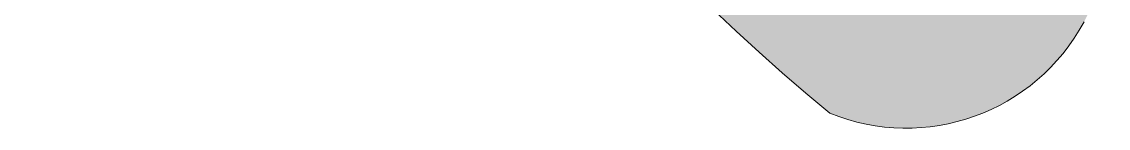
# Model space of a CAD drawing. Header units: metres. Extents: x 512 to 829, y -209 to 245.
# Drawn here: x 729.6267 to 729.7682, y -78.2017 to -78.1878 of the extents above; entities that cross this region are included whole.
import ezdxf

# ---------------------------------------------------------------- set-up
doc = ezdxf.new("R2010")
doc.units = ezdxf.units.M
doc.header["$LTSCALE"] = 0.508
doc.layers.add('None', color=7, linetype='Continuous', lineweight=5)

msp = doc.modelspace()

# ---------------------------------------------------------------- hatches: boundary and pattern name
at = {"layer": 'None', "linetype": 'Continuous', "lineweight": 0}
h = msp.add_hatch(color=253, dxfattribs=at)
edge = h.paths.add_edge_path()
edge.add_arc((729.741905413396, -78.17534164447682), 0.0263100125701547, -28.28239194492909, 55.658272637245375, ccw=False)
edge.add_arc((729.741908591887, -78.17533966042743), 0.02630815379662664, -112.23924688093672, -28.28947705002662, ccw=False)
edge.add_line((729.7319516158067, -78.19969079147972), (729.7288466158067, -78.19708979147971))
edge.add_line((729.7288466158067, -78.1970897914797), (729.7257776158067, -78.1944457914797))
edge.add_line((729.7257776158067, -78.19444579147967), (729.7227486158067, -78.19176079147967))
edge.add_line((729.7227486158067, -78.19176079147962), (729.7197626158068, -78.18903879147963))
edge.add_line((729.7197626158066, -78.18903879147967), (729.7168056158066, -78.18626879147968))
edge.add_line((729.7168056158067, -78.18626879147962), (729.7138886158067, -78.18345579147962))
edge.add_line((729.7138886158067, -78.18345579147967), (729.7110166158067, -78.18060879147967))
edge.add_line((729.7110166158067, -78.1806087914797), (729.7081796158067, -78.17771679147971))
edge.add_line((729.7081796158067, -78.17771679147972), (729.7053866158067, -78.17478779147973))
edge.add_line((729.7053866158067, -78.17478779147962), (729.7026386158067, -78.17182579147962))
edge.add_line((729.7026386158067, -78.1718257914797), (729.6999246158067, -78.16881679147971))
edge.add_line((729.6999246158067, -78.16881679147968), (729.6972526158067, -78.16576879147968))
edge.add_line((729.6972526158066, -78.16576879147965), (729.6946296158067, -78.16269279147966))
edge.add_line((729.6946296158067, -78.16269279147969), (729.6920476158067, -78.15957579147968))
edge.add_line((729.6920476158067, -78.15957579147971), (729.6895066158067, -78.15642079147972))
edge.add_line((729.6895066158066, -78.15642079147972), (729.6870096158067, -78.15322879147972))
edge.add_line((729.6870096158067, -78.1532287914797), (729.6845646158067, -78.1500117914797))
edge.add_line((729.6845646158067, -78.15001179147964), (729.6821586158068, -78.14675479147965))
edge.add_line((729.6821586158067, -78.14675479147968), (729.6797976158067, -78.14346079147967))
edge.add_line((729.6797976158067, -78.1434607914797), (729.6774826158068, -78.14013579147971))
edge.add_line((729.6774826158066, -78.14013579147968), (729.6752176158067, -78.13677979147968))
edge.add_line((729.6752176158067, -78.13677979147963), (729.6730006158067, -78.13339679147963))
edge.add_line((729.6730006158067, -78.13339679147964), (729.6708296158067, -78.12998079147965))
edge.add_line((729.6708296158067, -78.12998079147962), (729.6687086158067, -78.12653979147963))
edge.add_line((729.6687086158066, -78.12653979147967), (729.6666296158066, -78.12305679147966))
edge.add_line((729.6666296158066, -78.12305679147971), (729.6646056158066, -78.1195547914797))
edge.add_line((729.6646056158066, -78.11955479147969), (729.6626266158066, -78.1160207914797))
edge.add_line((729.6626266158066, -78.11602079147963), (729.6606976158066, -78.11245479147962))
edge.add_line((729.6606976158067, -78.11245479147965), (729.6588236158067, -78.10887479147965))
edge.add_line((729.6588236158067, -78.1088747914797), (729.6569986158067, -78.10526679147969))
edge.add_line((729.6569986158066, -78.10526679147961), (729.6552196158066, -78.10162479147962))
edge.add_line((729.6552196158067, -78.10162479147971), (729.6534936158067, -78.0979597914797))
edge.add_line((729.6534936158067, -78.09795979147964), (729.6518196158067, -78.09427579147965))
edge.add_line((729.6518196158066, -78.09427579147962), (729.6501996158066, -78.09056979147962))
edge.add_line((729.6501996158067, -78.09056979147965), (729.6486296158067, -78.08684179147966))
edge.add_line((729.6486296158067, -78.08684179147963), (729.6471076158067, -78.08307979147963))
edge.add_line((729.6471076158067, -78.08307979147969), (729.6456426158067, -78.07930479147967))
edge.add_line((729.6456426158067, -78.07930479147967), (729.6442316158067, -78.07551579147969))
edge.add_line((729.6442316158067, -78.07551579147969), (729.6428706158067, -78.07169879147968))
edge.add_line((729.6428706158067, -78.07169879147966), (729.6415636158067, -78.06786479147965))
edge.add_line((729.6415636158067, -78.06786479147968), (729.6403146158067, -78.06402179147969))
edge.add_line((729.6403146158067, -78.06402179147972), (729.6391136158067, -78.06015079147971))
edge.add_line((729.6391136158067, -78.06015079147971), (729.6379706158067, -78.05626679147971))
edge.add_line((729.6379706158067, -78.05626679147963), (729.6368806158067, -78.05237079147963))
edge.add_line((729.6368806158067, -78.05237079147969), (729.6358446158067, -78.04845179147968))
edge.add_line((729.6358446158067, -78.04845179147969), (729.6348656158067, -78.0445307914797))
edge.add_line((729.6348656158067, -78.0445307914797), (729.6339406158066, -78.0405917914797))
edge.add_line((729.6339406158066, -78.04059179147964), (729.6330686158067, -78.03663279147963))
edge.add_line((729.6330686158067, -78.03663279147963), (729.6322556158067, -78.03267379147962))
edge.add_line((729.6322556158067, -78.03267379147962), (729.6314956158067, -78.02869779147963))
edge.add_line((729.6314956158067, -78.02869779147966), (729.6307906158066, -78.02470379147965))
edge.add_line((729.6307906158066, -78.02470379147962), (729.6301436158067, -78.02071179147963))
edge.add_line((729.6301436158067, -78.0207117914797), (729.6295506158067, -78.0167047914797))
edge.add_line((729.6295506158067, -78.0167047914797), (729.6290156158067, -78.0126947914797))
edge.add_line((729.6290156158067, -78.0126947914797), (729.6285346158066, -78.0086707914797))
edge.add_line((729.6285346158066, -78.00867079147963), (729.6281116158067, -78.00464179147963))
edge.add_line((729.6281116158067, -78.00464179147968), (729.6277436158067, -78.00061279147968))
edge.add_line((729.6277436158067, -78.00061279147963), (729.6274336158067, -77.99657979147963))
edge.add_line((729.6274336158067, -77.99657979147969), (729.6271786158067, -77.9925347914797))
edge.add_line((729.6271786158067, -77.99253479147967), (729.6269816158067, -77.98848779147966))
edge.add_line((729.6269816158067, -77.98848779147966), (729.6268406158067, -77.98445379147965))
edge.add_line((729.6268406158067, -77.98445379147961), (729.6267546158067, -77.9804037914796))
edge.add_line((729.6267546158067, -77.98040379147972), (729.6267266158067, -77.97635279147973))
edge.add_line((729.6267266158067, -77.97635279147971), (729.6267546158067, -77.97230179147971))
edge.add_line((729.6267546158067, -77.97230179147971), (729.6268406158067, -77.9682527914797))
edge.add_line((729.6268406158067, -77.9682527914797), (729.6269816158067, -77.9642177914797))
edge.add_line((729.6269816158067, -77.96421779147965), (729.6271786158067, -77.96017079147967))
edge.add_line((729.6271786158067, -77.96017079147964), (729.6274336158067, -77.95612779147964))
edge.add_line((729.6274336158067, -77.95612779147962), (729.6277436158067, -77.95209279147961))
edge.add_line((729.6277436158067, -77.95209279147969), (729.6281116158067, -77.94806379147968))
edge.add_line((729.6281116158067, -77.94806379147963), (729.6285346158066, -77.94403779147963))
edge.add_line((729.6285346158066, -77.94403779147967), (729.6290146158067, -77.94001179147968))
edge.add_line((729.6290146158067, -77.94001179147972), (729.6295516158067, -77.9359977914797))
edge.add_line((729.6295516158067, -77.93599779147962), (729.6301426158067, -77.93200279147962))
edge.add_line((729.6301426158067, -77.9320027914797), (729.6307896158066, -77.9280057914797))
edge.add_line((729.6307896158066, -77.92800579147968), (729.6314956158067, -77.92400879147968))
edge.add_line((729.6314956158067, -77.92400879147965), (729.6322556158067, -77.92003179147966))
edge.add_line((729.6322556158067, -77.92003179147969), (729.6330696158067, -77.9160717914797))
edge.add_line((729.6330696158067, -77.91607179147968), (729.6339386158066, -77.91212279147967))
edge.add_line((729.6339386158066, -77.91212279147965), (729.6348646158066, -77.90817479147964))
edge.add_line((729.6348646158067, -77.90817479147961), (729.6358466158067, -77.90424579147961))
edge.add_line((729.6358466158067, -77.90424579147964), (729.6368806158067, -77.90033579147963))
edge.add_line((729.6368806158067, -77.90033579147962), (729.6379706158067, -77.89643979147962))
edge.add_line((729.6379706158067, -77.89643979147968), (729.6391136158067, -77.89255579147968))
edge.add_line((729.6391136158067, -77.89255579147971), (729.6403146158067, -77.8886847914797))
edge.add_line((729.6403146158067, -77.8886847914797), (729.6415636158067, -77.88484179147969))
edge.add_line((729.6415636158067, -77.88484179147963), (729.6428706158067, -77.88100779147965))
edge.add_line((729.6428706158067, -77.88100779147965), (729.6442296158067, -77.87719479147964))
edge.add_line((729.6442296158067, -77.87719479147961), (729.6456416158067, -77.87340179147962))
edge.add_line((729.6456416158067, -77.87340179147964), (729.6471096158067, -77.86962179147963))
edge.add_line((729.6471096158067, -77.86962179147963), (729.6486266158067, -77.86587279147963))
edge.add_line((729.6486266158067, -77.86587279147966), (729.6501946158068, -77.86214679147966))
edge.add_line((729.6501946158066, -77.86214679147963), (729.6518176158066, -77.85843479147962))
edge.add_line((729.6518176158066, -77.85843479147968), (729.6534916158066, -77.85475079147967))
edge.add_line((729.6534916158067, -77.85475079147966), (729.6552176158067, -77.85108579147968))
edge.add_line((729.6552176158067, -77.8510857914797), (729.6569976158067, -77.84744279147971))
edge.add_line((729.6569976158066, -77.8474427914797), (729.6588196158066, -77.84383879147968))
edge.add_line((729.6588196158067, -77.8438387914797), (729.6606996158067, -77.8402467914797))
edge.add_line((729.6606996158067, -77.84024679147967), (729.6626316158067, -77.83667879147967))
edge.add_line((729.6626316158067, -77.8366787914797), (729.6646056158067, -77.8331527914797))
edge.add_line((729.6646056158066, -77.83315279147962), (729.6666266158066, -77.82965679147962))
edge.add_line((729.6666266158066, -77.82965679147969), (729.6687046158066, -77.8261737914797))
edge.add_line((729.6687046158066, -77.82617379147962), (729.6708286158066, -77.82272679147962))
edge.add_line((729.6708286158067, -77.82272679147968), (729.6729996158067, -77.8193107914797))
edge.add_line((729.6729996158067, -77.81931079147967), (729.6752196158067, -77.81592279147966))
edge.add_line((729.6752196158067, -77.8159227914797), (729.6774856158066, -77.8125677914797))
edge.add_line((729.6774856158066, -77.81256779147964), (729.6797966158066, -77.80924879147962))
edge.add_line((729.6797966158067, -77.8092487914796), (729.6821536158067, -77.80595979147961))
edge.add_line((729.6821536158067, -77.80595979147961), (729.6845586158066, -77.80270279147962))
edge.add_line((729.6845586158067, -77.80270279147965), (729.6870066158067, -77.79948179147965))
edge.add_line((729.6870066158067, -77.7994817914797), (729.6895066158067, -77.7962857914797))
edge.add_line((729.6895066158066, -77.7962857914797), (729.6920436158066, -77.7931367914797))
edge.add_line((729.6920436158067, -77.7931367914797), (729.6946226158067, -77.79002279147969))
edge.add_line((729.6946226158067, -77.7900227914796), (729.6972526158066, -77.7869377914796))
edge.add_line((729.6972526158066, -77.78693779147966), (729.6999206158066, -77.78389479147965))
edge.add_line((729.6999206158067, -77.78389479147961), (729.7026316158067, -77.78088979147961))
edge.add_line((729.7026316158067, -77.7808897914797), (729.7053846158067, -77.7779217914797))
edge.add_line((729.7053846158067, -77.77792179147968), (729.7081786158067, -77.77499179147969))
edge.add_line((729.7081786158067, -77.77499179147969), (729.7110156158067, -77.77209979147969))
edge.add_line((729.7110156158067, -77.7720997914796), (729.7138876158067, -77.7692527914796))
edge.add_line((729.7138876158067, -77.76925279147963), (729.7168046158067, -77.76643979147963))
edge.add_line((729.7168046158067, -77.76643979147968), (729.7197616158068, -77.76366979147969))
edge.add_line((729.7197616158066, -77.76366979147963), (729.7227436158066, -77.76095079147963))
edge.add_line((729.7227436158066, -77.76095079147967), (729.7257756158066, -77.75826279147967))
edge.add_line((729.7257756158067, -77.75826279147964), (729.7288476158067, -77.75561679147964))
edge.add_line((729.7288476158067, -77.75561679147961), (729.7319456158067, -77.75302179147961))
edge.add_arc((729.7419029800317, -77.77737184060652), 0.02630729926823215, 28.2878027504986, 112.24092118044811, ccw=False)
edge.add_arc((729.7419027653316, -77.7773717548489), 0.02630744768852007, -55.663297376758806, 28.28741668448629, ccw=False)
edge.add_line((729.7567416158067, -77.79909479147966), (729.7507706158067, -77.80247679147965))
edge.add_line((729.7507706158067, -77.80247679147965), (729.7514846158067, -77.80246479147965))
edge.add_line((729.7514846158067, -77.80246479147968), (729.7512516158067, -77.80268279147967))
edge.add_line((729.7512516158067, -77.8026827914797), (729.7488436158068, -77.80500479147969))
edge.add_line((729.7488436158067, -77.80500479147963), (729.7464646158066, -77.80736379147964))
edge.add_line((729.7464646158066, -77.8073637914797), (729.7441196158067, -77.8097537914797))
edge.add_line((729.7441196158067, -77.8097537914797), (729.7418076158067, -77.81217779147968))
edge.add_line((729.7418076158067, -77.8121777914796), (729.7395246158067, -77.81463879147961))
edge.add_line((729.7395246158067, -77.81463879147964), (729.7372826158066, -77.81712379147962))
edge.add_line((729.7372826158066, -77.81712379147962), (729.7350776158066, -77.81963979147963))
edge.add_line((729.7350776158066, -77.81963979147963), (729.7329036158067, -77.82218979147963))
edge.add_line((729.7329036158067, -77.82218979147967), (729.7307676158067, -77.82476879147967))
edge.add_line((729.7307676158067, -77.82476879147964), (729.7286676158067, -77.82737479147964))
edge.add_line((729.7286676158067, -77.82737479147966), (729.7266036158067, -77.83001379147964))
edge.add_line((729.7266036158067, -77.8300137914797), (729.7245756158067, -77.8326817914797))
edge.add_line((729.7245756158067, -77.83268179147967), (729.7225876158067, -77.83537379147967))
edge.add_line((729.7225876158067, -77.8353737914797), (729.7206356158067, -77.8380977914797))
edge.add_line((729.7206356158067, -77.83809779147964), (729.7187216158067, -77.84084779147963))
edge.add_line((729.7187216158067, -77.84084779147963), (729.7168496158066, -77.84361879147963))
edge.add_line((729.7168496158067, -77.84361879147968), (729.7150116158067, -77.8464237914797))
edge.add_line((729.7150116158067, -77.84642379147965), (729.7132136158067, -77.84925279147964))
edge.add_line((729.7132136158067, -77.84925279147967), (729.7114596158067, -77.85209879147968))
edge.add_line((729.7114596158067, -77.85209879147965), (729.7097416158067, -77.85497879147964))
edge.add_line((729.7097416158067, -77.85497879147965), (729.7080656158067, -77.85787879147966))
edge.add_line((729.7080656158066, -77.85787879147972), (729.7064316158067, -77.86079679147971))
edge.add_line((729.7064316158067, -77.86079679147963), (729.7048356158067, -77.86374479147963))
edge.add_line((729.7048356158067, -77.86374479147969), (729.7032826158068, -77.8667117914797))
edge.add_line((729.7032826158066, -77.8667117914797), (729.7017726158066, -77.8696977914797))
edge.add_line((729.7017726158067, -77.86969779147967), (729.7002996158067, -77.87271379147967))
edge.add_line((729.7002996158067, -77.87271379147967), (729.6988716158066, -77.87574579147967))
edge.add_line((729.6988716158066, -77.87574579147963), (729.6974866158066, -77.87879379147962))
edge.add_line((729.6974866158067, -77.87879379147967), (729.6961456158067, -77.88185979147967))
edge.add_line((729.6961456158067, -77.88185979147966), (729.6948466158067, -77.88494779147965))
edge.add_line((729.6948466158067, -77.8849477914797), (729.6935906158067, -77.88805079147971))
edge.add_line((729.6935906158067, -77.88805079147971), (729.6923776158067, -77.89117479147971))
edge.add_line((729.6923776158067, -77.89117479147967), (729.6912106158067, -77.89431079147968))
edge.add_line((729.6912106158067, -77.89431079147971), (729.6900846158067, -77.89746879147971))
edge.add_line((729.6900846158067, -77.8974687914797), (729.6890046158067, -77.9006367914797))
edge.add_line((729.6890046158067, -77.90063679147966), (729.6879696158067, -77.90382079147965))
edge.add_line((729.6879696158067, -77.90382079147969), (729.6869766158067, -77.90702279147969))
edge.add_line((729.6869766158067, -77.90702279147968), (729.6860316158067, -77.91023379147967))
edge.add_line((729.6860316158067, -77.91023379147964), (729.6851276158067, -77.91346379147964))
edge.add_line((729.6851276158067, -77.91346379147967), (729.6842716158067, -77.91669979147967))
edge.add_line((729.6842716158067, -77.91669979147969), (729.6834606158067, -77.91994579147968))
edge.add_line((729.6834606158067, -77.91994579147968), (729.6826966158067, -77.92320479147969))
edge.add_line((729.6826966158067, -77.92320479147963), (729.6819756158067, -77.92647879147962))
edge.add_line((729.6819756158067, -77.92647879147967), (729.6813016158067, -77.92975879147966))
edge.add_line((729.6813016158067, -77.92975879147968), (729.6806726158067, -77.93304979147968))
edge.add_line((729.6806726158067, -77.93304979147968), (729.6800896158067, -77.93634979147967))
edge.add_line((729.6800896158067, -77.93634979147964), (729.6795546158066, -77.93965679147965))
edge.add_line((729.6795546158066, -77.9396567914797), (729.6790636158066, -77.9429717914797))
edge.add_line((729.6790636158066, -77.94297179147964), (729.6786206158066, -77.94628679147964))
edge.add_line((729.6786206158067, -77.94628679147968), (729.6782246158067, -77.94960979147969))
edge.add_line((729.6782246158067, -77.9496097914797), (729.6778736158067, -77.95295079147971))
edge.add_line((729.6778736158067, -77.95295079147968), (729.6775686158066, -77.95628179147967))
edge.add_line((729.6775686158066, -77.95628179147968), (729.6773126158066, -77.95961679147969))
edge.add_line((729.6773126158067, -77.95961679147968), (729.6771016158067, -77.96295979147968))
edge.add_line((729.6771016158067, -77.96295979147965), (729.6769396158066, -77.96630679147965))
edge.add_line((729.6769396158066, -77.96630679147972), (729.6768216158066, -77.96965679147971))
edge.add_line((729.6768216158067, -77.96965679147968), (729.6767506158067, -77.97300579147968))
edge.add_line((729.6767506158067, -77.97300579147964), (729.6767276158066, -77.97635279147964))
edge.add_line((729.6767276158066, -77.97635279147971), (729.6767506158067, -77.9796997914797))
edge.add_line((729.6767506158067, -77.97969979147967), (729.6768216158067, -77.98304979147966))
edge.add_line((729.6768216158067, -77.98304979147963), (729.6769396158066, -77.98639879147964))
edge.add_line((729.6769396158066, -77.9863987914797), (729.6771016158067, -77.98974579147969))
edge.add_line((729.6771016158067, -77.98974579147966), (729.6773126158067, -77.99309079147966))
edge.add_line((729.6773126158067, -77.99309079147963), (729.6775686158068, -77.99642279147963))
edge.add_line((729.6775686158066, -77.99642279147963), (729.6778736158067, -77.99975679147963))
edge.add_line((729.6778736158067, -77.99975679147963), (729.6782236158067, -78.00309279147962))
edge.add_line((729.6782236158067, -78.00309279147962), (729.6786216158067, -78.00642079147963))
edge.add_line((729.6786216158067, -78.00642079147963), (729.6790646158067, -78.00973879147963))
edge.add_line((729.6790646158066, -78.00973879147966), (729.6795546158066, -78.01305179147965))
edge.add_line((729.6795546158066, -78.01305179147971), (729.6800906158066, -78.01635779147972))
edge.add_line((729.6800906158066, -78.01635779147966), (729.6806726158067, -78.01965779147966))
edge.add_line((729.6806726158067, -78.01965779147963), (729.6813026158067, -78.02295079147964))
edge.add_line((729.6813026158067, -78.02295079147962), (729.6819746158067, -78.02622579147962))
edge.add_line((729.6819746158067, -78.02622579147965), (729.6826956158067, -78.02949879147965))
edge.add_line((729.6826956158067, -78.02949879147968), (729.6834616158067, -78.03275879147968))
edge.add_line((729.6834616158067, -78.03275879147964), (729.6842716158067, -78.03600579147964))
edge.add_line((729.6842716158067, -78.03600579147962), (729.6851286158067, -78.03924479147963))
edge.add_line((729.6851286158067, -78.03924479147963), (729.6860316158067, -78.04247279147964))
edge.add_line((729.6860316158067, -78.04247279147967), (729.6869766158067, -78.04568379147968))
edge.add_line((729.6869766158067, -78.04568379147963), (729.6879696158067, -78.04888579147962))
edge.add_line((729.6879696158067, -78.04888579147962), (729.6890046158067, -78.05206979147962))
edge.add_line((729.6890046158067, -78.05206979147965), (729.6900836158067, -78.05523479147965))
edge.add_line((729.6900836158067, -78.05523479147962), (729.6912096158067, -78.05839379147962))
edge.add_line((729.6912096158067, -78.05839379147972), (729.6923796158067, -78.06153479147972))
edge.add_line((729.6923796158067, -78.06153479147963), (729.6935916158067, -78.06465779147962))
edge.add_line((729.6935916158067, -78.0646577914797), (729.6948476158067, -78.06776179147971))
edge.add_line((729.6948476158067, -78.06776179147971), (729.6961486158067, -78.07085279147971))
edge.add_line((729.6961486158067, -78.07085279147964), (729.6974896158067, -78.07391879147963))
edge.add_line((729.6974896158067, -78.07391879147963), (729.6988736158067, -78.07696479147964))
edge.add_line((729.6988736158066, -78.07696479147967), (729.7003026158067, -78.07999979147968))
edge.add_line((729.7003026158067, -78.07999979147962), (729.7017726158067, -78.08300879147961))
edge.add_line((729.7017726158067, -78.08300879147964), (729.7032836158068, -78.08599579147965))
edge.add_line((729.7032836158066, -78.08599579147972), (729.7048376158066, -78.08896479147971))
edge.add_line((729.7048376158067, -78.08896479147961), (729.7064306158067, -78.09190979147962))
edge.add_line((729.7064306158067, -78.09190979147968), (729.7080656158066, -78.09482879147967))
edge.add_line((729.7080656158066, -78.0948287914797), (729.7097436158066, -78.0977327914797))
edge.add_line((729.7097436158067, -78.09773279147964), (729.7114596158067, -78.10060679147963))
edge.add_line((729.7114596158067, -78.10060679147966), (729.7132126158067, -78.10345179147964))
edge.add_line((729.7132126158067, -78.10345179147964), (729.7150116158067, -78.10628279147966))
edge.add_line((729.7150116158067, -78.10628279147966), (729.7168516158067, -78.10908979147966))
edge.add_line((729.7168516158067, -78.10908979147962), (729.7187236158067, -78.11186379147962))
edge.add_line((729.7187236158067, -78.11186379147966), (729.7206356158067, -78.11461079147966))
edge.add_line((729.7206356158067, -78.11461079147966), (729.7225886158067, -78.11733479147965))
edge.add_line((729.7225886158067, -78.1173347914796), (729.7245786158066, -78.12002879147963))
edge.add_line((729.7245786158066, -78.12002879147963), (729.7266066158066, -78.12269679147963))
edge.add_line((729.7266066158066, -78.12269679147971), (729.7286696158067, -78.1253347914797))
edge.add_line((729.7286696158067, -78.12533479147964), (729.7307726158067, -78.12794479147966))
edge.add_line((729.7307726158067, -78.12794479147965), (729.7329066158067, -78.13052179147964))
edge.add_line((729.7329066158067, -78.13052179147962), (729.7350766158066, -78.13306579147962))
edge.add_line((729.7350766158066, -78.13306579147968), (729.7372896158066, -78.13559079147969))
edge.add_line((729.7372896158067, -78.13559079147967), (729.7395316158068, -78.13807679147966))
edge.add_line((729.7395316158066, -78.13807679147965), (729.7418086158067, -78.14053079147966))
edge.add_line((729.7418086158067, -78.1405307914797), (729.7441206158067, -78.1429547914797))
edge.add_line((729.7441206158067, -78.14295479147972), (729.7464656158066, -78.14534479147972))
edge.add_line((729.7464656158066, -78.14534479147972), (729.7488446158067, -78.14770379147971))
edge.add_line((729.7488446158067, -78.14770379147967), (729.7507996158066, -78.14958879147969))
edge.add_line((729.7507996158067, -78.14958879147969), (729.7567476158067, -78.15361779147969))
edge.add_line((729.7567476158067, -78.15361779147963), (729.7567476158067, -78.15361779147963))
msp.add_hatch(color=9, dxfattribs=at).paths.add_polyline_path([(729.7311506158067, -78.18902079147972), (729.7296623345567, -78.18716043991719), (729.7281974908067, -78.18532938522969), (729.7267560845567, -78.18352762741722), (729.7253381158067, -78.18175516647966), (729.7239435845567, -78.18001200241713), (729.7225724908067, -78.17829813522962), (729.7212248345567, -78.17661356491715), (729.7199006158066, -78.1749582914797), (729.7185998345567, -78.17333231491716), (729.7173224908067, -78.17173563522965), (729.7160685845566, -78.17016825241717), (729.7148381158067, -78.16863016647972), (729.7136310845567, -78.16712137741717), (729.7124474908067, -78.16564188522966), (729.7112873345567, -78.16419168991717), (729.7101506158067, -78.16277079147972), (729.7090373345567, -78.16137918991717), (729.7079474908066, -78.16001688522965), (729.7068810845567, -78.15868387741716), (729.7058381158067, -78.1573801664797), (729.7048185845567, -78.15610575241715), (729.7038224908067, -78.15486063522962), (729.7028498345567, -78.15364481491713), (729.7019006158067, -78.15245829147966), (729.7009748345566, -78.15130106491722), (729.7000724908066, -78.15017313522969), (729.6991935845567, -78.14907450241719), (729.6983381158067, -78.14800516647972), (729.6975060845567, -78.14696512741716), (729.6966974908066, -78.14595438522963), (729.6959123345566, -78.14497293991712), (729.6951506158067, -78.14402079147965), (729.6944123345567, -78.1430979399172), (729.6936974908067, -78.14220438522966), (729.6930060845567, -78.14134012741715), (729.6923381158067, -78.14050516647967), (729.6916935845567, -78.13969950241722), (729.6910724908067, -78.13892313522967), (729.6904748345567, -78.13817606491716), (729.6899006158067, -78.13745829147967), (729.6893498345567, -78.13676981491722), (729.6888224908067, -78.13611063522967), (729.6883185845567, -78.13548075241715), (729.6878381158067, -78.13488016647966), (729.6873810845567, -78.1343088774172), (729.6869474908067, -78.13376688522965), (729.6865373345566, -78.13325418991712), (729.6861506158067, -78.13277079147963), (729.6857873345567, -78.13231668991716), (729.6854474908067, -78.13189188522972), (729.6851310845567, -78.13149637741719), (729.6848381158067, -78.13113016647969), (729.6845685845567, -78.13079325241722), (729.6843224908067, -78.13048563522966), (729.6840998345567, -78.13020731491713), (729.6839006158067, -78.12995829147962), (729.6837248345566, -78.12973856491715), (729.6835724908067, -78.1295481352297), (729.6834435845567, -78.12938700241716), (729.6833381158067, -78.12925516647965), (729.6832560845567, -78.12915262741717), (729.6831974908067, -78.12907938522972), (729.6831623345566, -78.12903543991717), (729.6831506158067, -78.12902079147966), (729.6831457329941, -78.12900882858901), (729.6831310845566, -78.12897293991716), (729.6831066704942, -78.12891312546401), (729.6830724908067, -78.12882938522966), (729.6830285454942, -78.12872171921401), (729.6829748345567, -78.12859012741717), (729.6829113579942, -78.12843460983902), (729.6828381158067, -78.12825516647968), (729.6827551079941, -78.12805179733903), (729.6826623345567, -78.12782450241718), (729.6825597954942, -78.12757328171404), (729.6824474908067, -78.1272981352297), (729.6823254204942, -78.12699906296405), (729.6821935845567, -78.1266760649172), (729.6820519829942, -78.12632914108906), (729.6819006158066, -78.12595829147972), (729.6817394829942, -78.12556351608907), (729.6815685845567, -78.12514481491712), (729.6813879204942, -78.12470218796409), (729.6811974908067, -78.12423563522964), (729.6809972954942, -78.123745156714), (729.6807873345567, -78.12323075241716), (729.6805676079941, -78.12269242233901), (729.6803381158066, -78.12213016647968), (729.6800988579942, -78.12154398483904), (729.6798498345566, -78.1209338774172), (729.6795910454941, -78.12029984421406), (729.6793224908067, -78.11964188522973), (729.6790441704942, -78.11896000046409), (729.6787560845567, -78.11825418991714), (729.6784582329942, -78.117524453589), (729.6781506158067, -78.11677079147967), (729.6778332329942, -78.11599320358903), (729.6775060845566, -78.1151916899172), (729.6771691704942, -78.11436625046406), (729.6768224908067, -78.11351688522973), (729.6764660454942, -78.11264359421409), (729.6760998345567, -78.11174637741715), (729.6757238579942, -78.11082523483901), (729.6753381158067, -78.10988016647968), (729.6749426079941, -78.10891117233905), (729.6745373345567, -78.10791825241722), (729.6741222954942, -78.10690140671409), (729.6736974908067, -78.10586063522965), (729.6732629204942, -78.10479593796401), (729.6728185845567, -78.10370731491719), (729.6723644829942, -78.10259476608906), (729.6719006158066, -78.10145829147973), (729.6714269829941, -78.1002978910891), (729.6709435845567, -78.09911356491716), (729.6704504204941, -78.09790531296403), (729.6699474908066, -78.09667313522971), (729.6694347954942, -78.09541703171408), (729.6689123345567, -78.09413700241714), (729.6683801079942, -78.09283304733901), (729.6678381158067, -78.09150516647969), (729.6672863579942, -78.09015335983906), (729.6667248345567, -78.08877762741713), (729.6661535454941, -78.087377969214), (729.6655724908067, -78.08595438522968), (729.6649816704942, -78.08450687546406), (729.6643810845567, -78.08303543991713), (729.6637707329942, -78.081540078589), (729.6631506158067, -78.08002079147968), (729.6625284971543, -78.07849433652359), (729.6619121411973, -78.07697747165548), (729.6613015479356, -78.07547019687513), (729.6606967173692, -78.07397251218276), (729.6600976494981, -78.07248441757827), (729.6595043443223, -78.07100591306175), (729.6589168018419, -78.069536998633), (729.6583350220567, -78.06807767429223), (729.6577590049668, -78.06662794003921), (729.6571887505723, -78.06518779587418), (729.6566242588731, -78.06375724179702), (729.6560655298692, -78.06233627780784), (729.6555125635606, -78.06092490390643), (729.6549653599473, -78.05952312009299), (729.6544239190293, -78.05813092636743), (729.6538882408067, -78.05674832272962), (729.6533583252793, -78.05537530917991), (729.6528341724473, -78.05401188571796), (729.6523157823106, -78.05265805234399), (729.6518031548692, -78.05131380905777), (729.6512962901231, -78.04997915585955), (729.6507951880723, -78.04865409274919), (729.6502998487168, -78.0473386197267), (729.6498102720567, -78.0460327367922), (729.6493264580919, -78.04473644394545), (729.6488484068223, -78.04344974118669), (729.648376118248, -78.0421726285158), (729.6479095923692, -78.04090510593278), (729.6474488291856, -78.03964717343763), (729.6469938286973, -78.03839883103046), (729.6465445909043, -78.03716007871117), (729.6461011158067, -78.03593091647963), (729.6456634034043, -78.03471134433607), (729.6452314536973, -78.0335013622805), (729.6448052666856, -78.03230097031269), (729.6443848423692, -78.03111016843275), (729.643970180748, -78.02992895664079), (729.6435612818223, -78.0287573349367), (729.6431581455919, -78.02759530332048), (729.6427607720567, -78.02644286179213), (729.6423691612168, -78.02530001035177), (729.6419833130723, -78.02416674899916), (729.6416032276231, -78.02304307773454), (729.6412289048692, -78.02192899655779), (729.6408603448106, -78.02082450546891), (729.6404975474474, -78.0197296044679), (729.6401405127793, -78.01864429355487), (729.6397892408066, -78.01756857272972), (729.6394437315294, -78.01650244199232), (729.6391039849473, -78.0154459013429), (729.6387700010606, -78.01439895078147), (729.6384417798691, -78.0133615903078), (729.6381193213731, -78.0123338199221), (729.6378026255722, -78.01131563962417), (729.6374916924668, -78.01030704941422), (729.6371865220567, -78.00930804929214), (729.6368871143418, -78.00831863925794), (729.6365934693223, -78.00733881931171), (729.6363055869981, -78.00636858945325), (729.6360234673692, -78.00540794968276), (729.6357471104355, -78.00445690000015), (729.6354765161973, -78.00351544040541), (729.6352116846543, -78.00258357089865), (729.6349526158067, -78.00166129147965), (729.634702887047, -78.00075197568378), (729.6344660757676, -77.99985899704609), (729.6342421819688, -77.99898235556657), (729.6340312056504, -77.99812205124533), (729.6338331468125, -77.99727808408215), (729.6336480054551, -77.99645045407738), (729.6334757815781, -77.99563916123066), (729.6333164751817, -77.99484420554222), (729.6331700862656, -77.99406558701185), (729.6330366148301, -77.99330330563987), (729.632916060875, -77.99255736142595), (729.6328084244004, -77.99182775437032), (729.6327137054063, -77.99111448447286), (729.6326319038926, -77.99041755173357), (729.6325630198594, -77.98973695615257), (729.6325070533067, -77.98907269772963), (729.6324640042344, -77.98842477646497), (729.6324338726427, -77.9877931923586), (729.6324166585313, -77.98717794541028), (729.6324123619004, -77.98657903562025), (729.6324209827501, -77.98599646298851), (729.6324425210801, -77.98543022751483), (729.6324769768906, -77.98488032919943), (729.6325243501817, -77.9843467680422), (729.6325846409532, -77.98382954404315), (729.6326578492051, -77.98332865720226), (729.6327439749375, -77.98284410751967), (729.6328430181504, -77.98237589499524), (729.6329549788438, -77.9819240196291), (729.6330798570176, -77.98148848142102), (729.6332176526719, -77.98106928037123), (729.6333683658066, -77.98066641647972), (729.6335319964219, -77.98027988974627), (729.6337085445176, -77.9799097001711), (729.6338980100938, -77.97955584775411), (729.6341003931504, -77.9792183324953), (729.6343156936875, -77.97889715439476), (729.6345439117051, -77.97859231345228), (729.6347850472032, -77.97830380966809), (729.6350391001816, -77.97803164304219), (729.6353060706407, -77.97777581357434), (729.6355859585801, -77.97753632126478), (729.635878764, -77.9773131661135), (729.6361844869004, -77.97710634812029), (729.6365031272812, -77.97691586728536), (729.6368346851426, -77.9767417236086), (729.6371791604844, -77.97658391709001), (729.6375365533066, -77.97644244772971), (729.6379068636094, -77.97631731552747), (729.6382900913926, -77.97620852048362), (729.6386862366563, -77.97611606259784), (729.6390952994004, -77.97603994187034), (729.639517279625, -77.9759801583009), (729.6399521773301, -77.97593671188986), (729.6403999925157, -77.97590960263688), (729.6408607251817, -77.97589883054218), (729.6413343753281, -77.97590439560565), (729.6418209429551, -77.9759262978273), (729.6423204280626, -77.97596453720723), (729.6428328306504, -77.97601911374534), (729.6433581507188, -77.97609002744161), (729.6438963882676, -77.97617727829606), (729.6444475432969, -77.9762808663088), (729.6450116158067, -77.9764007914797), (729.6455776897812, -77.97653291110862), (729.6461348492052, -77.97667308249527), (729.6466830940782, -77.97682130563987), (729.6472224244004, -77.97697758054221), (729.647752840172, -77.97714190720228), (729.6482743413926, -77.97731428562031), (729.6487869280626, -77.97749471579607), (729.6492906001816, -77.97768319772968), (729.64978535775, -77.97787973142113), (729.6502712007676, -77.97808431687031), (729.6507481292344, -77.97829695407734), (729.6512161431505, -77.97851764304221), (729.6516752425157, -77.97874638376481), (729.6521254273301, -77.97898317624526), (729.6525666975938, -77.97922802048356), (729.6529990533066, -77.9794809164797), (729.6534224944688, -77.97974186423357), (729.6538370210801, -77.98001086374529), (729.6542426331407, -77.98028791501486), (729.6546393306504, -77.98057301804215), (729.6550271136094, -77.98086617282729), (729.6554059820177, -77.98116737937028), (729.655775935875, -77.98147663767111), (729.6561369751817, -77.98179394772967), (729.6564890999375, -77.98211930954608), (729.6568323101426, -77.98245272312033), (729.6571666057969, -77.98279418845232), (729.6574919869005, -77.98314370554215), (729.6578084534532, -77.98350127438982), (729.6581160054551, -77.98386689499534), (729.6584146429063, -77.9842405673586), (729.6587043658067, -77.9846222914797), (729.6589851741563, -77.98501206735853), (729.6592570679551, -77.98540989499531), (729.6595200472032, -77.98581577438983), (729.6597741119004, -77.9862297055422), (729.660019262047, -77.9866516884523), (729.6602554976427, -77.98708172312024), (729.6604828186876, -77.98751980954603), (729.6607012251817, -77.98796594772966), (729.660910717125, -77.98842013767103), (729.6611112945176, -77.98888237937024), (729.6613029573595, -77.9893526728273), (729.6614857056504, -77.9898310180422), (729.6616595393907, -77.99031741501483), (729.6618244585801, -77.99081186374531), (729.6619804632188, -77.99131436423363), (729.6621275533067, -77.99182491647969), (729.6622657288437, -77.99234352048359), (729.6623949898301, -77.99287017624533), (729.6625153362656, -77.99340488376481), (729.6626267681504, -77.99394764304213), (729.6627292854844, -77.9944984540773), (729.6628228882677, -77.99505731687032), (729.6629075765001, -77.99562423142106), (729.6629833501817, -77.99619919772965), (729.6630502093126, -77.99678221579609), (729.6631081538926, -77.99737328562026), (729.663157183922, -77.99797240720238), (729.6631972994004, -77.99857958054213), (729.6632285003282, -77.99919480563983), (729.6632507867051, -77.99981808249527), (729.6632641585313, -78.00044941110855), (729.6632686158067, -78.00108879147967), (729.6826956158067, -78.07302079147962), (729.7030536158067, -78.11627079147968), (729.7444766158067, -78.15769479147968), (729.7448632364121, -78.15809228269063), (729.7452309732286, -78.1584926938234), (729.745579826256, -78.15889602487812), (729.7459097954942, -78.15930227585466), (729.7462208809434, -78.15971144675314), (729.7465130826035, -78.16012353757344), (729.7467864004747, -78.16053854831557), (729.7470408345566, -78.16095647897964), (729.7472763848497, -78.16137732956565), (729.7474930513536, -78.16180110007338), (729.7476908340684, -78.16222779050315), (729.7478697329942, -78.16265740085464), (729.7480297481309, -78.16308993112807), (729.7481708794786, -78.16352538132344), (729.7482931270372, -78.16396375144063), (729.7483964908067, -78.16440504147965), (729.7484809707871, -78.16484925144061), (729.7485465669786, -78.1652963813234), (729.7485932793809, -78.16574643112813), (729.7486211079942, -78.16619940085468), (729.7486300528184, -78.16665529050306), (729.7486201138536, -78.16711410007338), (729.7485912910996, -78.16757582956564), (729.7485435845567, -78.16804047897972), (729.7484769942247, -78.16850804831563), (729.7483915201036, -78.16897853757337), (729.7482871621934, -78.16945194675316), (729.7481639204942, -78.16992827585466), (729.7480217950059, -78.1704075248781), (729.7478607857286, -78.17088969382337), (729.7476808926622, -78.17137478269058), (729.7474821158066, -78.17186279147973), (729.7472644551622, -78.17235372019059), (729.7470279107285, -78.17284756882339), (729.7467724825059, -78.17334433737813), (729.7464981704942, -78.17384402585469), (729.7462049746935, -78.17434663425308), (729.7458928951036, -78.17485216257342), (729.7455619317246, -78.17536061081557), (729.7452120845567, -78.17587197897967), (729.7448433535997, -78.1763862670656), (729.7444557388535, -78.17690347507346), (729.7440492403184, -78.17742360300315), (729.7436238579942, -78.17794665085466), (729.7431795918809, -78.17847261862812), (729.7427164419786, -78.1790015063234), (729.7422344082871, -78.17953331394062), (729.7417334908067, -78.18006804147967), (729.7412136895372, -78.18060568894066), (729.7406750044786, -78.18114625632347), (729.7401174356309, -78.18168974362811), (729.7395409829942, -78.18223615085469), (729.7389456465684, -78.1827854780031), (729.7383314263535, -78.18333772507344), (729.7376983223496, -78.18389289206561), (729.7370463345567, -78.18445097897973), (729.7363754629746, -78.18501198581566), (729.7356857076036, -78.18557591257343), (729.7349770684434, -78.18614275925313), (729.7342495454942, -78.18671252585466), (729.7335031387559, -78.18728521237813), (729.7327378482286, -78.18786081882342), (729.7319536739121, -78.18843934519066)])

# ---------------------------------------------------------------- linework, layer by layer
at = {"layer": 'None', "color": 7, "linetype": 'Continuous', "lineweight": 9}
for p, q in [((729.7197626158066, -78.18903879147967), (729.7168056158067, -78.18626879147962)), ((729.7227486158067, -78.19176079147962), (729.7197626158066, -78.18903879147967)), ((729.7257776158067, -78.19444579147967), (729.7227486158067, -78.19176079147962)), ((729.7288466158067, -78.1970897914797), (729.7257776158067, -78.19444579147967)), ((729.7319516158067, -78.19969079147972), (729.7288466158067, -78.1970897914797))]:
    msp.add_line(p, q, dxfattribs=at)
msp.add_arc((729.741908591887, -78.17533966042743), 0.02630815379662655, 247.760753119064, 331.7105229499734, dxfattribs=at)

doc.saveas('drawing.dxf')
